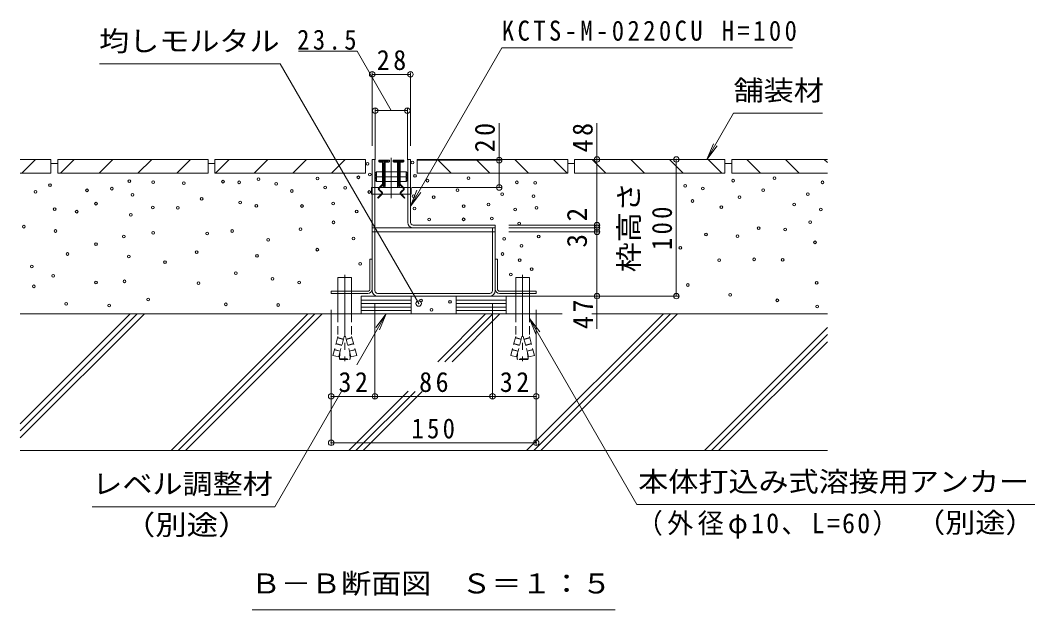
# Model space of a CAD drawing. Units: millimetres at full size, sheet at 1:5; some dimension numbers follow another scale. Extents: x -1053 to 1942, y -1375 to 1322.
# Drawn here: x 465 to 1207, y -570 to -139 of the extents above; entities that cross this region are included whole.
import ezdxf
from ezdxf.enums import TextEntityAlignment as Align

# ---------------------------------------------------------------- set-up
doc = ezdxf.new("R2010")
doc.units = ezdxf.units.MM
doc.header["$LTSCALE"] = 5
doc.header["$PDMODE"] = 32
doc.header["$PDSIZE"] = 4
doc.linetypes.add('CHAIN2', pattern=[12, 9, -1, 1, -1])
doc.linetypes.add('DASHED1', pattern=[1.8, 1.2, -0.6])
for name, color, linetype, lineweight in [('E-0', 7, 'DASHED1', 18), ('E-2', 3, 'Continuous', 18), ('E-3', 4, 'Continuous', 18), ('E-4', 7, 'Continuous', 18), ('E-5', 7, 'Continuous', 18), ('E-7', 134, 'DASHED1', 9), ('E-9', 2, 'Continuous', 18), ('E-B', 1, 'Continuous', 9), ('E-E', 7, 'Continuous', 18)]:
    doc.layers.add(name, color=color, linetype=linetype, lineweight=lineweight)
doc.styles.add('ＭＳ ゴシック', font='')
doc.styles.get('ＭＳ ゴシック').set_extended_font_data('MS Gothic')

msp = doc.modelspace()

# ---------------------------------------------------------------- linework, layer by layer
at = {"layer": 'E-0', "linetype": 'CHAIN2'}
for p, q in [((702.309, -325.073), (702.309, -388.269)), ((832.317, -325.073), (832.317, -388.269))]:
    msp.add_line(p, q, dxfattribs=at)
at = {"layer": 'E-0', "linetype": 'Continuous'}
for p, q in [((707.304, -327.176), (697.304, -327.176)), ((697.304, -327.176), (697.305, -337.176)), ((707.304, -327.176), (707.305, -337.176)), ((827.322, -327.176), (827.32, -337.176)), ((827.322, -327.176), (837.322, -327.176)), ((837.322, -327.176), (837.32, -337.176)), ((697.305, -338.776), (697.307, -353.776)), ((707.305, -338.776), (707.307, -353.776)), ((827.32, -338.776), (827.319, -353.776)), ((837.32, -338.776), (837.319, -353.776))]:
    msp.add_line(p, q, dxfattribs=at)
at = {"layer": 'E-0'}
for p, q in [((697.305, -337.176), (697.305, -338.776)), ((707.305, -337.176), (707.305, -338.776)), ((827.313, -337.176), (827.313, -338.776)), ((837.313, -337.176), (837.313, -338.776)), ((697.307, -353.776), (697.309, -370.381)), ((707.307, -353.776), (707.309, -370.381)), ((827.319, -353.776), (827.317, -370.381)), ((837.319, -353.776), (837.317, -370.381)), ((697.309, -370.381), (693.61, -384.186)), ((701.822, -370.381), (697.821, -385.314)), ((702.796, -370.381), (701.822, -370.381)), ((702.796, -370.381), (706.797, -385.314)), ((707.309, -370.381), (711.008, -384.186)), ((827.317, -370.381), (823.618, -384.186)), ((831.83, -370.381), (827.829, -385.314)), ((831.83, -370.381), (832.803, -370.381)), ((832.803, -370.381), (836.805, -385.314)), ((837.317, -370.381), (841.016, -384.186)), ((700.099, -376.814), (695.888, -375.686)), ((700.15, -376.621), (695.939, -375.492)), ((701.263, -372.467), (697.052, -371.339)), ((701.315, -372.274), (697.104, -371.146)), ((703.303, -372.274), (707.514, -371.146)), ((703.355, -372.467), (707.566, -371.339)), ((704.468, -376.621), (708.679, -375.492)), ((704.52, -376.814), (708.73, -375.686)), ((830.106, -376.814), (825.895, -375.686)), ((830.158, -376.621), (825.947, -375.492)), ((831.271, -372.467), (827.06, -371.339)), ((831.323, -372.274), (827.112, -371.146)), ((833.311, -372.274), (837.522, -371.146)), ((833.363, -372.467), (837.573, -371.339)), ((834.475, -376.621), (838.686, -375.492)), ((834.527, -376.814), (838.738, -375.686)), ((697.821, -385.314), (693.61, -384.186)), ((698.934, -381.161), (694.723, -380.032)), ((698.986, -380.967), (694.775, -379.839)), ((698.309, -386.676), (698.608, -382.4)), ((705.632, -380.967), (709.843, -379.839)), ((705.684, -381.161), (709.895, -380.032)), ((706.309, -386.676), (706.01, -382.4)), ((706.797, -385.314), (711.008, -384.186)), ((827.829, -385.314), (823.618, -384.186)), ((828.942, -381.161), (824.731, -380.032)), ((828.993, -380.967), (824.782, -379.839)), ((828.317, -386.676), (828.616, -382.4)), ((835.64, -380.967), (839.851, -379.839)), ((835.692, -381.161), (839.903, -380.032)), ((836.317, -386.676), (836.018, -382.4)), ((836.805, -385.314), (841.016, -384.186)), ((698.309, -386.676), (706.309, -386.676)), ((706.309, -386.676), (705.809, -387.176)), ((836.317, -386.676), (828.317, -386.676)), ((828.317, -386.676), (828.817, -387.176)), ((835.817, -387.176), (828.817, -387.176)), ((836.317, -386.676), (835.817, -387.176))]:
    msp.add_line(p, q, dxfattribs=at)
at = {"layer": 'E-0', "color": 2, "linetype": 'Continuous'}
for p, q in [((714.309, -340.776), (714.309, -353.776)), ((714.309, -340.776), (750.834, -340.776)), ((750.834, -353.776), (750.834, -340.776)), ((783.784, -353.776), (783.784, -340.776)), ((783.784, -340.776), (820.309, -340.776)), ((820.309, -340.776), (820.309, -353.776)), ((750.834, -343.776), (714.309, -343.776)), ((750.834, -346.276), (714.309, -346.276)), ((783.784, -343.776), (820.309, -343.776)), ((783.784, -346.276), (820.309, -346.276)), ((750.834, -348.776), (714.309, -348.776)), ((750.834, -351.276), (714.309, -351.276)), ((783.784, -348.776), (820.309, -348.776)), ((783.784, -351.276), (820.309, -351.276))]:
    msp.add_line(p, q, dxfattribs=at)
at = {"layer": 'E-0'}
msp.add_lwpolyline([(698.309, -386.676), (698.809, -387.176), (705.809, -387.176)], dxfattribs=at)
at = {"layer": 'E-2'}
for p, q in [((727.059, -242.176), (727.059, -241.376)), ((727.159, -241.276), (734.959, -241.276)), ((729.859, -242.676), (727.559, -242.676)), ((734.359, -241.976), (727.759, -241.976)), ((730.359, -260.576), (730.359, -243.176)), ((731.059, -241.976), (731.059, -260.576)), ((731.759, -241.976), (731.759, -260.576)), ((734.559, -242.676), (732.259, -242.676)), ((735.059, -241.376), (735.059, -242.176)), ((737.559, -242.176), (737.559, -241.376)), ((737.659, -241.276), (745.459, -241.276)), ((740.359, -242.676), (738.059, -242.676)), ((744.859, -241.976), (738.259, -241.976)), ((740.859, -260.576), (740.859, -243.176)), ((741.559, -241.976), (741.559, -260.576)), ((742.259, -241.976), (742.259, -260.576)), ((745.059, -242.676), (742.759, -242.676)), ((745.559, -241.376), (745.559, -242.176)), ((724.559, -251.026), (725.559, -249.841)), ((724.559, -255.726), (724.559, -251.026)), ((725.559, -249.841), (725.559, -256.912)), ((725.559, -249.841), (729.859, -249.841)), ((740.859, -249.841), (731.759, -249.841)), ((747.059, -249.841), (742.759, -249.841)), ((747.059, -249.841), (747.059, -256.912)), ((748.059, -251.026), (747.059, -249.841)), ((748.059, -255.726), (748.059, -251.026)), ((724.559, -255.726), (725.559, -256.912)), ((729.859, -253.376), (725.559, -253.376)), ((725.559, -256.912), (729.859, -256.912)), ((731.759, -253.376), (740.859, -253.376)), ((740.859, -256.912), (731.759, -256.912)), ((742.259, -253.376), (747.059, -253.376)), ((747.059, -256.912), (742.759, -256.912)), ((748.059, -255.726), (747.059, -256.912))]:
    msp.add_line(p, q, dxfattribs=at)
at = {"layer": 'E-2', "color": 4}
for p, q in [((729.859, -243.276), (730.359, -243.276)), ((729.859, -258.708), (729.859, -243.276)), ((730.359, -258.605), (730.359, -243.276)), ((742.759, -243.276), (742.259, -243.276)), ((742.259, -258.605), (742.259, -243.276)), ((742.759, -258.708), (742.759, -243.276)), ((729.786, -258.885), (727.395, -261.276)), ((730.066, -259.312), (728.102, -261.276)), ((742.552, -259.312), (744.516, -261.276)), ((742.832, -258.885), (745.223, -261.276)), ((728.795, -266.276), (726.31, -268.76)), ((729.502, -266.276), (726.664, -269.114)), ((743.116, -266.276), (745.954, -269.114)), ((743.823, -266.276), (746.308, -268.76)), ((726.664, -269.114), (726.31, -268.76)), ((745.954, -269.114), (746.308, -268.76))]:
    msp.add_line(p, q, dxfattribs=at)
at = {"layer": 'E-2', "color": 4, "linetype": 'CHAIN2'}
msp.add_line((736.309, -269.001), (736.309, -239.567), dxfattribs=at)
at = {"layer": 'E-2', "color": 4, "linetype": 'DASHED1'}
for p, q in [((727.395, -261.276), (727.102, -261.569)), ((729.418, -265.299), (727.102, -262.983)), ((728.102, -261.276), (727.455, -261.923)), ((729.595, -264.769), (727.455, -262.63)), ((729.418, -265.653), (728.795, -266.276)), ((729.595, -266.183), (729.502, -266.276)), ((743.023, -264.769), (744.116, -263.676)), ((743.023, -266.183), (743.116, -266.276)), ((743.2, -265.299), (744.823, -263.676)), ((743.2, -265.653), (743.823, -266.276)), ((744.116, -263.676), (745.163, -262.63)), ((744.516, -261.276), (745.163, -261.923)), ((744.823, -263.676), (745.516, -262.983)), ((745.223, -261.276), (745.516, -261.569))]:
    msp.add_line(p, q, dxfattribs=at)
at = {"layer": 'E-2'}
for centre, radius, start, end in [((727.159, -241.376), 0.1, 90, 180), ((727.559, -242.176), 0.5, 180, 270), ((729.859, -243.176), 0.5, 0, 90), ((730.359, -242.676), 0.7, 0, 90.00002), ((732.259, -243.176), 0.5, 90, 180), ((734.559, -242.176), 0.5, 270, 0), ((734.959, -241.376), 0.1, 0, 90), ((737.659, -241.376), 0.1, 90, 180), ((738.059, -242.176), 0.5, 180, 270), ((740.359, -243.176), 0.5, 0, 90), ((740.859, -242.676), 0.7, 0, 90.00002), ((742.759, -243.176), 0.5, 90, 180), ((745.059, -242.176), 0.5, 270, 0), ((745.459, -241.376), 0.1, 0, 90), ((727.945, -250.973), 3.386, 180.89706, 225.20555), ((744.673, -250.973), 3.386, 314.79445, 359.10294), ((727.945, -255.779), 3.386, 134.79445, 179.10294), ((744.673, -255.779), 3.386, 0.89706, 45.20555), ((731.059, -260.576), 0.7, 180, 0.00002), ((741.559, -260.576), 0.7, 180, 0.00002)]:
    msp.add_arc(centre, radius, start, end, dxfattribs=at)
at = {"layer": 'E-2', "color": 4}
for centre, radius, start, end in [((729.609, -258.708), 0.25, 315, 0), ((729.359, -258.605), 1, 315, 0), ((743.259, -258.605), 1, 180, 225), ((743.009, -258.708), 0.25, 180, 225)]:
    msp.add_arc(centre, radius, start, end, dxfattribs=at)
at = {"layer": 'E-2', "color": 4, "linetype": 'DASHED1'}
for centre, radius, start, end in [((727.809, -262.276), 1, 135, 225), ((727.809, -262.276), 0.5, 135, 225), ((729.241, -265.476), 0.25, 315, 45), ((728.888, -265.476), 1, 315, 45), ((743.73, -265.476), 1, 135, 225), ((743.377, -265.476), 0.25, 135, 225), ((744.809, -262.276), 0.5, 315, 45), ((744.809, -262.276), 1, 315, 45)]:
    msp.add_arc(centre, radius, start, end, dxfattribs=at)
at = {"layer": 'E-3'}
for p, q in [((722.309, -240.776), (724.309, -240.776)), ((722.309, -336.776), (722.309, -240.776)), ((724.309, -336.776), (724.309, -240.776)), ((748.309, -240.776), (750.309, -240.776)), ((748.309, -286.776), (748.309, -240.776)), ((750.309, -286.776), (750.309, -240.776)), ((752.309, -288.776), (812.309, -288.776)), ((812.309, -336.776), (812.309, -288.776)), ((752.309, -290.776), (812.309, -290.776)), ((810.309, -336.776), (810.309, -290.776)), ((726.309, -338.776), (808.309, -338.776)), ((726.309, -340.776), (808.309, -340.776))]:
    msp.add_line(p, q, dxfattribs=at)
for centre, radius, start, end in [((752.309, -286.776), 4, 180, 270), ((752.309, -286.776), 2, 180, 270), ((726.309, -336.776), 4, 180, 270), ((726.309, -336.776), 2, 180, 270), ((808.309, -336.776), 4, 270, 0), ((808.309, -336.776), 2, 270, 0)]:
    msp.add_arc(centre, radius, start, end, dxfattribs=at)
at = {"layer": 'E-4'}
for p, q in [((722.309, -177.008), (722.309, -230.776)), ((750.309, -177.008), (750.309, -230.776)), ((722.309, -178.508), (750.309, -178.508)), ((724.559, -203.525), (724.559, -241.026)), ((724.559, -205.025), (748.059, -205.025)), ((748.059, -203.525), (748.059, -241.026)), ((815.215, -241.276), (815.215, -214.295)), ((886.739, -240.776), (886.739, -214.295)), ((816.715, -241.276), (755.459, -241.276)), ((815.215, -241.276), (815.215, -261.276)), ((886.739, -288.776), (886.739, -240.776)), ((944.748, -240.776), (944.748, -340.776)), ((816.715, -261.276), (751.559, -261.276)), ((888.239, -288.776), (822.309, -288.776)), ((886.739, -290.776), (886.739, -288.776)), ((888.239, -290.776), (822.309, -290.776)), ((888.239, -293.776), (822.309, -293.776)), ((886.739, -293.776), (886.739, -290.776)), ((886.739, -340.776), (886.739, -293.776)), ((946.248, -340.776), (818.309, -340.776)), ((886.739, -340.776), (886.739, -364.815)), ((724.309, -415.645), (724.309, -346.776)), ((810.309, -415.645), (810.309, -346.776)), ((692.309, -449.6), (692.309, -350.776)), ((842.309, -449.6), (842.309, -350.776)), ((692.309, -414.145), (724.309, -414.145)), ((724.309, -414.145), (810.309, -414.145)), ((810.309, -414.145), (842.309, -414.145)), ((692.309, -448.1), (842.309, -448.1))]:
    msp.add_line(p, q, dxfattribs=at)
msp.add_lwpolyline([(736.309, -205.025), (711.237, -161.6), (668.388, -161.6)], dxfattribs=at)
for p in [(722.309, -178.508), (750.309, -178.508), (724.559, -205.025), (748.059, -205.025), (815.215, -241.276), (886.739, -240.776), (944.748, -240.776), (815.215, -261.276), (886.739, -288.776), (886.739, -290.776), (886.739, -293.776), (886.739, -340.776), (944.748, -340.776), (692.309, -414.145), (724.309, -414.145), (810.309, -414.145), (842.309, -414.145), (692.309, -448.1), (842.309, -448.1)]:
    msp.add_point(p, dxfattribs=at)
at = {"layer": 'E-5'}
for p, q in [((750.309, -274.828), (817.153, -159.051)), ((817.153, -159.051), (1029.653, -159.051)), ((986.611, -206.958), (1051.611, -206.958)), ((967.086, -240.776), (974.695, -230.859)), ((750.309, -274.828), (755.093, -263.28)), ((750.309, -274.828), (757.919, -264.911)), ((732.571, -353.776), (711.004, -391.133)), ((732.571, -353.776), (724.962, -363.693)), ((732.571, -353.776), (727.788, -365.325)), ((837.26, -357.035), (844.869, -366.952)), ((837.26, -357.035), (842.043, -368.584)), ((837.318, -357.176), (915.875, -493.24)), ((700.372, -409.547), (651.112, -494.868)), ((651.112, -494.868), (517.612, -494.868)), ((915.875, -493.24), (1206.875, -493.24)), ((634.559, -570.257), (900.059, -570.257))]:
    msp.add_line(p, q, dxfattribs=at)
for points in [[(756.325, -346.195), (655.084, -170.841), (522.892, -170.841)], [(986.611, -206.958), (967.086, -240.776), (971.869, -229.228)]]:
    msp.add_lwpolyline(points, dxfattribs=at)
msp.add_point((756.325, -346.195), dxfattribs=at)
at = {"layer": 'E-7'}
for p, q in [((722.309, -290.776), (724.309, -290.776)), ((722.309, -290.776), (722.309, -293.776)), ((724.309, -293.776), (722.309, -293.776)), ((812.309, -293.776), (810.309, -293.776))]:
    msp.add_line(p, q, dxfattribs=at)
at = {"layer": 'E-7', "linetype": 'Continuous'}
for p, q in [((724.309, -290.776), (810.309, -290.776)), ((810.309, -293.776), (724.309, -293.776))]:
    msp.add_line(p, q, dxfattribs=at)
at = {"layer": 'E-7'}
msp.add_lwpolyline([(810.309, -290.776), (812.309, -290.776), (812.309, -293.776)], dxfattribs=at)
at = {"layer": 'E-9'}
for p, q in [((721.809, -266.276), (721.809, -261.276)), ((721.809, -261.276), (722.309, -261.276)), ((722.309, -266.276), (721.809, -266.276)), ((724.309, -261.276), (748.309, -261.276)), ((748.309, -266.276), (724.309, -266.276)), ((750.309, -261.276), (750.809, -261.276))]:
    msp.add_line(p, q, dxfattribs=at)
at = {"layer": 'E-9', "linetype": 'DASHED1'}
for p, q in [((722.309, -261.276), (724.309, -261.276)), ((724.309, -266.276), (722.309, -266.276)), ((748.309, -261.276), (750.309, -261.276)), ((750.309, -266.276), (748.309, -266.276))]:
    msp.add_line(p, q, dxfattribs=at)
at = {"layer": 'E-9'}
msp.add_lwpolyline([(750.809, -261.276), (750.809, -266.276), (750.309, -266.276)], dxfattribs=at)
at = {"layer": 'E-B'}
for p, q in [((722.309, -313.776), (720.709, -313.776)), ((720.709, -335.576), (720.709, -313.776)), ((722.309, -335.576), (722.309, -313.776)), ((812.309, -313.776), (813.909, -313.776)), ((812.309, -335.576), (812.309, -313.776)), ((813.909, -335.576), (813.909, -313.776)), ((719.109, -337.176), (692.309, -337.176)), ((692.309, -337.176), (692.309, -338.776)), ((719.109, -338.776), (692.309, -338.776)), ((815.509, -337.176), (842.309, -337.176)), ((815.509, -338.776), (842.309, -338.776)), ((842.309, -337.176), (842.309, -338.776))]:
    msp.add_line(p, q, dxfattribs=at)
for centre, radius, start, end in [((719.109, -335.576), 3.2, 270, 0), ((719.109, -335.576), 1.6, 270, 0), ((815.509, -335.576), 3.2, 180, 270), ((815.509, -335.576), 1.6, 180, 270)]:
    msp.add_arc(centre, radius, start, end, dxfattribs=at)
at = {"layer": 'E-E', "color": 2}
for p, q in [((487.309, -240.776), (464.949, -240.776)), ((466.186, -250.776), (476.186, -240.776)), ((487.309, -240.776), (487.309, -250.776)), ((492.309, -243.776), (487.309, -243.776)), ((602.309, -240.776), (492.309, -240.776)), ((492.309, -240.776), (492.309, -250.776)), ((494.47, -250.776), (504.47, -240.776)), ((522.754, -250.776), (532.754, -240.776)), ((551.038, -250.776), (561.038, -240.776)), ((579.322, -250.776), (589.322, -240.776)), ((602.309, -240.776), (602.309, -250.776)), ((607.309, -243.776), (602.309, -243.776)), ((717.309, -240.776), (607.309, -240.776)), ((607.309, -240.776), (607.309, -250.776)), ((607.606, -250.776), (617.606, -240.776)), ((635.89, -250.776), (645.89, -240.776)), ((664.174, -250.776), (674.174, -240.776)), ((692.458, -250.776), (702.458, -240.776)), ((717.309, -240.776), (717.309, -250.776)), ((755.309, -240.776), (865.309, -240.776)), ((755.309, -240.776), (755.309, -250.776)), ((780.16, -250.776), (770.16, -240.776)), ((808.444, -250.776), (798.444, -240.776)), ((836.728, -250.776), (826.728, -240.776)), ((865.012, -250.776), (855.012, -240.776)), ((865.309, -240.776), (865.309, -250.776)), ((870.309, -243.776), (865.309, -243.776)), ((870.309, -240.776), (980.309, -240.776)), ((870.309, -240.776), (870.309, -250.776)), ((893.296, -250.776), (883.296, -240.776)), ((921.58, -250.776), (911.58, -240.776)), ((949.864, -250.776), (939.864, -240.776)), ((978.148, -250.776), (968.148, -240.776)), ((980.309, -240.776), (980.309, -250.776)), ((985.309, -243.776), (980.309, -243.776)), ((985.309, -240.776), (1055.309, -240.776)), ((985.309, -240.776), (985.309, -250.776)), ((1006.432, -250.776), (996.432, -240.776)), ((1034.716, -250.776), (1024.716, -240.776)), ((1055.309, -243.085), (1053, -240.776)), ((487.309, -250.776), (464.949, -250.776)), ((492.309, -250.776), (602.309, -250.776)), ((717.309, -250.776), (607.309, -250.776)), ((755.309, -250.776), (865.309, -250.776)), ((980.309, -250.776), (870.309, -250.776)), ((985.309, -250.776), (1055.309, -250.776)), ((550.49, -353.776), (464.949, -439.317)), ((545.298, -353.776), (464.949, -434.126)), ((555.681, -353.776), (464.949, -444.508)), ((464.949, -353.776), (861.238, -353.776)), ((675.298, -353.776), (575.298, -453.776)), ((680.49, -353.776), (580.49, -453.776)), ((685.681, -353.776), (585.681, -453.776)), ((805.298, -353.776), (770.322, -388.753)), ((810.49, -353.776), (775.513, -388.753)), ((815.681, -353.776), (780.705, -388.753)), ((935.298, -353.776), (835.298, -453.776)), ((940.49, -353.776), (840.457, -453.809)), ((945.681, -353.776), (845.681, -453.776)), ((883.041, -353.776), (1055.309, -353.776)), ((1055.309, -363.765), (965.298, -453.776)), ((1055.309, -368.957), (970.457, -453.809)), ((1055.309, -374.148), (975.681, -453.776)), ((748.652, -410.422), (705.298, -453.776)), ((753.74, -410.526), (710.457, -453.809)), ((758.931, -410.526), (715.681, -453.776)), ((464.949, -453.776), (1055.309, -453.776))]:
    msp.add_line(p, q, dxfattribs=at)
at = {"layer": 'E-E'}
for centre in [(718.86, -244.046), (751.815, -242.978), (720.575, -251.764), (753.623, -252.656), (486.685, -259.671), (544.692, -256.597), (562.114, -257.417), (584.628, -258.015), (613.187, -256.99), (625.095, -257.524), (639.202, -255.221), (652.159, -258.676), (682.389, -254.645), (712.205, -253.828), (762.716, -256.285), (792.847, -254.476), (828.043, -257.525), (841.507, -257.803), (951.243, -260.006), (986.387, -256.285), (1016.518, -254.476), (1051.714, -257.525), (476.027, -264.386), (513.741, -263.361), (531.984, -262.131), (546.946, -266.64), (663.602, -263.831), (687.86, -261.267), (702.47, -261.452), (720.221, -264.594), (752.55, -267.663), (784.629, -263.314), (817.293, -266.208), (840.384, -267.638), (964.06, -262.073), (1008.301, -263.314), (1040.964, -266.208), (520.312, -273.113), (597.597, -269.481), (625.678, -272.351), (637.566, -274.606), (670.976, -274.811), (693.796, -273.052), (767.264, -268.275), (789.245, -274.991), (807.369, -273.65), (956.618, -271.17), (990.936, -268.275), (1031.041, -273.65), (490.081, -277.144), (506.204, -278.949), (545.774, -281.315), (561.862, -275.826), (580.135, -276.147), (710.979, -278.865), (753.332, -276.719), (826.802, -277.371), (842.495, -276.125), (977.693, -275.648), (1050.474, -277.371), (467.566, -289.954), (694.006, -286.772), (763.912, -284.706), (789.223, -284.58), (809.748, -283.887), (829.901, -287.586), (1042.563, -286.561), (490.755, -293.137), (540.772, -297.23), (562.143, -294.501), (601.702, -294.956), (619.89, -293.137), (669.907, -291.773), (844.067, -297.219), (966.477, -295.655), (989.515, -296.868), (1004.975, -291.108), (1024.375, -292.017), (520.311, -302.686), (646.263, -299.503), (708.557, -298.594), (818.851, -298.919), (831.601, -304.019), (1046.201, -301.415), (499.395, -309.961), (544.41, -311.78), (593.972, -308.597), (638.078, -311.325), (682.184, -306.778), (817.718, -309.969), (947.683, -305.355), (473.477, -319.055), (570.783, -315.872), (713.558, -317.236), (830.184, -314.502), (976.177, -314.449), (1001.64, -313.843), (1022.557, -314.146), (488.937, -325.876), (622.618, -324.057), (823.668, -324.986), (838.967, -321.019), (474.841, -333.606), (520.311, -330.877), (541.227, -329.968), (595.336, -331.332), (649.446, -328.149), (668.998, -330.877), (953.139, -332.637), (1047.414, -331.122), (984.059, -339.913), (498.485, -346.337), (529.86, -347.701), (558.506, -343.154), (615.343, -346.792), (653.538, -347.247), (758.032, -343.916), (779.206, -344.881), (1018.616, -343.853), (1047.717, -348.4), (765.674, -350.868)]:
    msp.add_circle(centre, 1, dxfattribs=at)

# ---------------------------------------------------------------- texts
at = {"layer": 'E-4', "color": 2, "style": 'ＭＳ ゴシック', "width": 1.1}
msp.add_text('枠高さ', height=14.66, rotation=90, dxfattribs=at).set_placement((921.748, -323.276), align=Align.BOTTOM_LEFT)
at = {"layer": 'E-4', "color": 2, "style": 'ＭＳ ゴシック'}
for s, p in [('2', (883.739, -286.098)), ('3', (883.739, -305.266))]:
    msp.add_text(s, height=14.66, rotation=90, dxfattribs=at).set_placement(p, align=Align.BOTTOM_LEFT)
at = {"layer": 'E-4', "color": 2, "char_height": 14.66, "attachment_point": 7, "style": 'ＭＳ ゴシック'}
for s, insert in [('\\T1.28;\\W0.9;23.5', (667.43, -160.648)), ('\\T1.27;\\W0.95;28', (725.684, -175.508)), ('\\T1.27;\\W0.95;32', (697.684, -411.145)), ('\\T1.27;\\W0.95;86', (756.684, -411.145)), ('\\T1.27;\\W0.95;32', (815.684, -411.145)), ('\\T1.27;\\W0.9;150', (751.059, -445.1))]:
    msp.add_mtext(s, dxfattribs=dict(at, insert=insert))
at = {"layer": 'E-4', "color": 2, "char_height": 14.66, "attachment_point": 7, "rotation": 90, "style": 'ＭＳ ゴシック'}
for s, insert in [('\\T1.27;\\W0.95;20', (812.215, -235.545)), ('\\T1.27;\\W0.95;48', (883.739, -235.545)), ('\\T1.27;\\W0.9;100', (941.748, -307.026)), ('\\T1.27;\\W0.95;47', (883.739, -364.815))]:
    msp.add_mtext(s, dxfattribs=dict(at, insert=insert))
at = {"layer": 'E-5', "color": 2, "style": 'ＭＳ ゴシック'}
for s, width, p in [('均しモルタル', 1.1, (522.584, -165.841)), ('舗装材', 1.1, (986.611, -201.958)), ('本体打込み式溶接用アンカー', 1.1, (916.875, -488.24)), ('レベル調整材', 1.1, (517.612, -489.868)), ('（別途）', 1.1, (1119.375, -518.24)), ('（別途）', 1.15, (540.612, -519.868)), ('Ｂ－Ｂ断面図\u3000Ｓ＝１：５', 1.1, (633.559, -562.757))]:
    msp.add_text(s, height=14.66, dxfattribs=dict(at, width=width)).set_placement(p, align=Align.BOTTOM_LEFT)
at = {"layer": 'E-5', "color": 2, "char_height": 14.66, "attachment_point": 7, "style": 'ＭＳ ゴシック'}
for s, insert in [('\\T1.28;\\W0.9;KCTS-M-0220CU\\~H=100', (817.153, -154.051)), ('\\T1.17;\\W0.95;（外径φ10、L=60）', (915.875, -518.24))]:
    msp.add_mtext(s, dxfattribs=dict(at, insert=insert))

doc.saveas('drawing.dxf')
